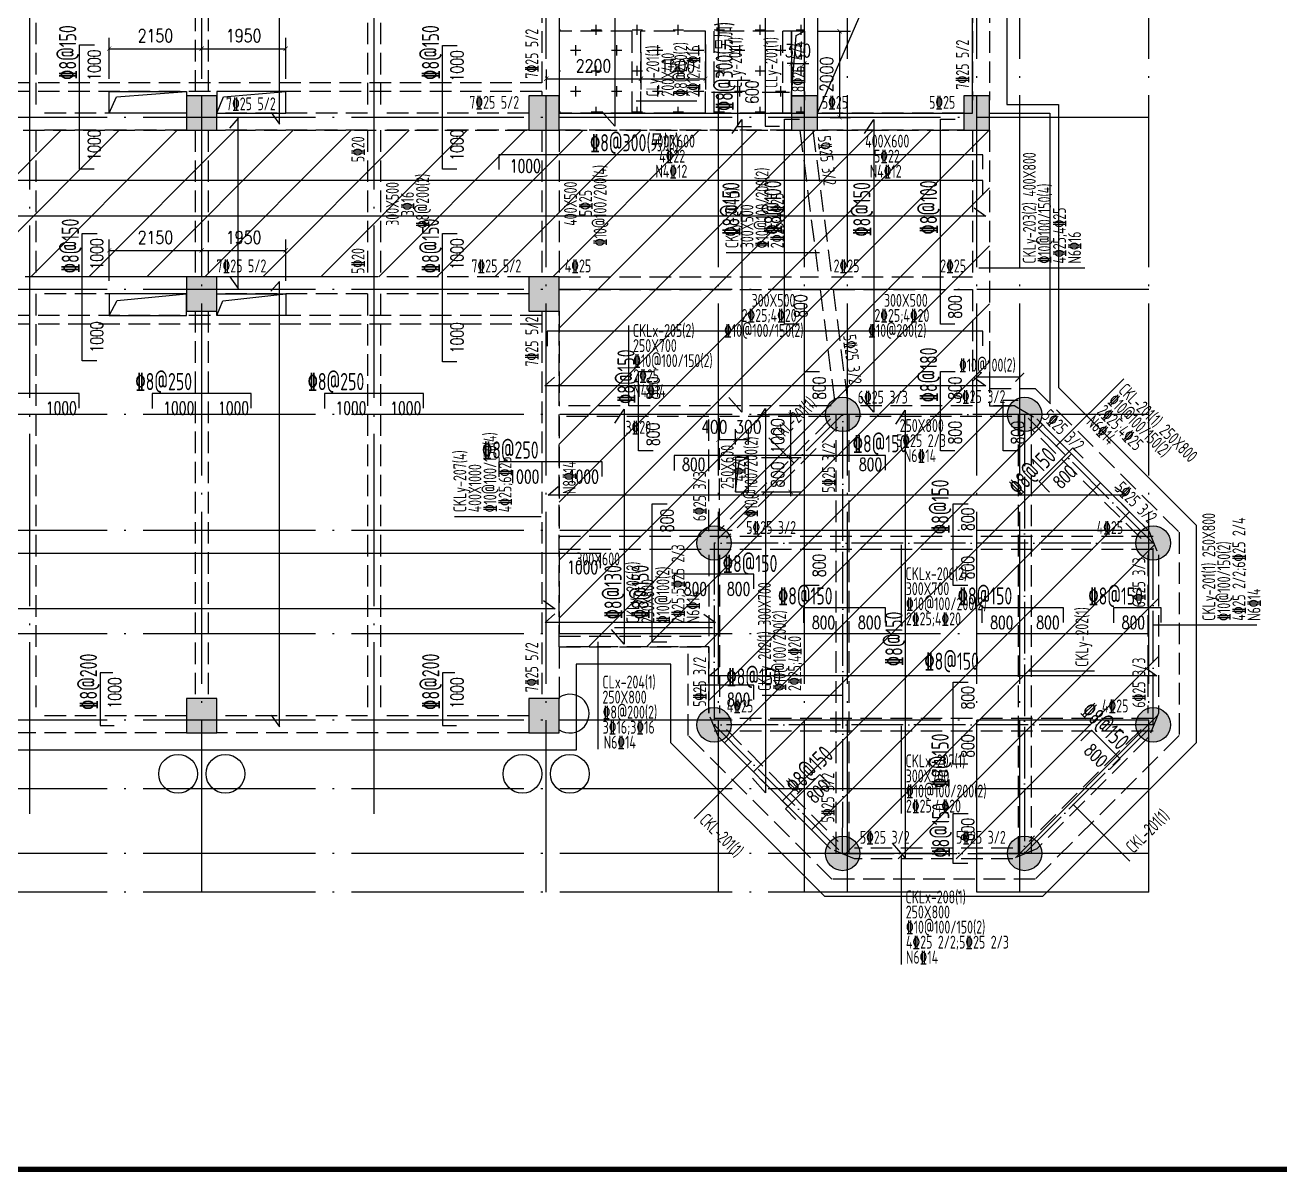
# Model space of a CAD drawing. Header units: millimetres. Extents: x 2998490 to 15040601, y 444546 to 7822218.
# Drawn here: x 14669164 to 14698310, y 7654904 to 7681547 of the extents above; entities that cross this region are included whole.
import ezdxf

# ---------------------------------------------------------------- set-up
doc = ezdxf.new("R2010")
doc.units = ezdxf.units.MM
doc.header["$LTSCALE"] = 2000
doc.linetypes.add('DASH', pattern=[0.35, 0.25, -0.1])
doc.linetypes.add('DOTE', pattern=[2.42, 2, -0.2, 0.02, -0.2])
for name, color, linetype in [('3-AXIS', 3, 'Continuous'), ('3-ban', 84, 'Continuous'), ('3-ban-hatch', 9, 'Continuous'), ('3-ban-rein', 1, 'Continuous'), ('3-ban-TEXT', 7, 'Continuous'), ('3-column-DOWN', 232, 'Continuous'), ('3-COLUMN-UP', 2, 'Continuous'), ('3-dcl', 3, 'Continuous'), ('3-dote', 43, 'DOTE'), ('3-HATCH', 8, 'Continuous'), ('3-liang-rein-X', 54, 'Continuous'), ('3-liang-rein-Y', 130, 'Continuous'), ('3-liang-R截面-X', 50, 'Continuous'), ('3-liang-R截面-Y', 70, 'Continuous'), ('3-liang-s-1', 44, 'Continuous'), ('3-liang-xu', 120, 'DASH'), ('3-装饰线脚', 7, 'Continuous'), ('DOTE', 9, 'DOTE'), ('图框', 7, 'Continuous')]:
    doc.layers.add(name, color=color, linetype=linetype)
doc.styles.add('DIM_FONT', font='SIMPLEX', dxfattribs={"width": 0.8, "bigfont": 'HZTXT'})
doc.styles.add('TJ1', font='tj-romans1.shx', dxfattribs={"width": 0.8, "bigfont": 'tj-hztxt1.shx'})
doc.styles.add('TSSD_Rein', font='Tssdeng.shx', dxfattribs={"width": 0.7, "bigfont": 'hztxt.shx'})
doc.dimstyles.new('DIMN100', dxfattribs={"dimtxt": 300, "dimasz": 100, "dimexe": 250, "dimexo": 300, "dimgap": 150, "dimtad": 1, "dimdec": 0, "dimzin": 0, "dimdsep": 46, "dimtxsty": 'DIM_FONT', "dimblk": 'ARCHTICK', "dimcen": 0.09, "dimclrt": 7, "dimazin": 2, "dimtfac": 1, "dimtdec": 0, "dimtix": 1, "dimtmove": 2, "dimatfit": 3, "dimldrblk": 'ARCHTICK', "dimfxl": 0, "dimtolj": 1, "dimtzin": 0, "dimarcsym": 0})

# ---------------------------------------------------------------- blocks, each defined once
blk = doc.blocks.new('TJAD_TK_A0')
at = {"layer": '图框', "const_width": 1.2}
blk.add_lwpolyline([(2152, -431.7), (2152, 389.3), (998, 389.3), (998, -431.7)], close=True, dxfattribs=at)
blk = doc.blocks.new('_ArchTick')
at = {"color": 0, "linetype": 'ByBlock', "const_width": 0.15}
blk.add_lwpolyline([(-0.5, -0.5), (0.5, 0.5)], dxfattribs=at)
blk = doc.blocks.new('*D1021')
at = {"layer": '3-ban', "color": 0, "lineweight": -2}
for p, q in [((14685667, 7671802), (14685667, 7672163)), ((14685967, 7671802), (14685967, 7672163)), ((14685967, 7671913), (14685667, 7671913))]:
    blk.add_line(p, q, dxfattribs=at)
at = {"layer": 'Defpoints', "color": 0}
for p in [(14685667, 7671913), (14685667, 7671502), (14685967, 7671502)]:
    blk.add_point(p, dxfattribs=at)
at = {"layer": '3-ban', "color": 0, "lineweight": -2, "xscale": 100, "yscale": 100, "zscale": 100, "rotation": 180}
blk.add_blockref('_ArchTick', (14685667, 7671913), dxfattribs=at)
at = {"layer": '3-ban', "color": 0, "lineweight": -2, "xscale": 100, "yscale": 100, "zscale": 100}
blk.add_blockref('_ArchTick', (14685967, 7671913), dxfattribs=at)
at = {"layer": '3-ban', "color": 7, "insert": (14685965, 7672213), "char_height": 300, "attachment_point": 5, "style": 'DIM_FONT'}
blk.add_mtext('\\A1;300', dxfattribs=at)
blk = doc.blocks.new('*D1022')
at = {"layer": '3-ban', "color": 0, "lineweight": -2}
for p, q in [((14685267, 7671687), (14685267, 7672163)), ((14685667, 7671802), (14685667, 7672163)), ((14685667, 7671913), (14685267, 7671913))]:
    blk.add_line(p, q, dxfattribs=at)
at = {"layer": 'Defpoints', "color": 0}
for p in [(14685267, 7671913), (14685667, 7671502), (14685267, 7671387)]:
    blk.add_point(p, dxfattribs=at)
at = {"layer": '3-ban', "color": 0, "lineweight": -2, "xscale": 100, "yscale": 100, "zscale": 100, "rotation": 180}
blk.add_blockref('_ArchTick', (14685267, 7671913), dxfattribs=at)
at = {"layer": '3-ban', "color": 0, "lineweight": -2, "xscale": 100, "yscale": 100, "zscale": 100}
blk.add_blockref('_ArchTick', (14685667, 7671913), dxfattribs=at)
at = {"layer": '3-ban', "color": 7, "insert": (14685173, 7672213), "char_height": 300, "attachment_point": 5, "style": 'DIM_FONT'}
blk.add_mtext('\\A1;400', dxfattribs=at)
blk = doc.blocks.new('*D1023')
at = {"layer": '3-ban', "color": 0, "lineweight": -2}
for p, q in [((14686173, 7672502), (14687194, 7672502)), ((14686944, 7672502), (14686944, 7672602)), ((14686944, 7672502), (14686944, 7671502)), ((14686267, 7671502), (14687194, 7671502)), ((14686944, 7671502), (14686944, 7671402))]:
    blk.add_line(p, q, dxfattribs=at)
at = {"layer": 'Defpoints', "color": 0}
for p in [(14685873, 7672502), (14685967, 7671502), (14686944, 7671502)]:
    blk.add_point(p, dxfattribs=at)
at = {"layer": '3-ban', "color": 0, "lineweight": -2, "xscale": 100, "yscale": 100, "zscale": 100}
for p, rotation in [((14686944, 7672502), 270), ((14686944, 7671502), 90)]:
    blk.add_blockref('_ArchTick', p, dxfattribs=dict(at, rotation=rotation))
at = {"layer": '3-ban', "color": 7, "insert": (14686644, 7672002), "char_height": 300, "attachment_point": 5, "rotation": 90, "style": 'DIM_FONT'}
blk.add_mtext('\\A1;1000', dxfattribs=at)
blk = doc.blocks.new('*D1024')
at = {"layer": '3-ban', "color": 0, "lineweight": -2}
for p, q in [((14686267, 7671502), (14687194, 7671502)), ((14686944, 7671502), (14686944, 7671602)), ((14686944, 7671502), (14686944, 7670702)), ((14686267, 7670702), (14687194, 7670702)), ((14686944, 7670702), (14686944, 7670602))]:
    blk.add_line(p, q, dxfattribs=at)
at = {"layer": 'Defpoints', "color": 0}
for p in [(14685967, 7671502), (14685967, 7670702), (14686944, 7670702)]:
    blk.add_point(p, dxfattribs=at)
at = {"layer": '3-ban', "color": 0, "lineweight": -2, "xscale": 100, "yscale": 100, "zscale": 100}
for p, rotation in [((14686944, 7671502), 270), ((14686944, 7670702), 90)]:
    blk.add_blockref('_ArchTick', p, dxfattribs=dict(at, rotation=rotation))
at = {"layer": '3-ban', "color": 7, "insert": (14686644, 7671102), "char_height": 300, "attachment_point": 5, "rotation": 90, "style": 'DIM_FONT'}
blk.add_mtext('\\A1;800', dxfattribs=at)
blk = doc.blocks.new('*D1082')
at = {"layer": '3-liang-rein-X', "color": 0, "lineweight": -2}
for p, q in [((14691267, 7673341), (14691267, 7673864)), ((14692267, 7673341), (14692267, 7673864)), ((14692267, 7673364), (14691267, 7673364))]:
    blk.add_line(p, q, dxfattribs=at)
at = {"layer": 'Defpoints', "color": 0}
for p in [(14691267, 7673364), (14691267, 7672741), (14692267, 7672741)]:
    blk.add_point(p, dxfattribs=at)
at = {"layer": '3-liang-rein-X', "color": 0, "lineweight": -2, "xscale": 200, "yscale": 200, "zscale": 200, "rotation": 180}
blk.add_blockref('_ArchTick', (14691267, 7673364), dxfattribs=at)
at = {"layer": '3-liang-rein-X', "color": 0, "lineweight": -2, "xscale": 200, "yscale": 200, "zscale": 200}
blk.add_blockref('_ArchTick', (14692267, 7673364), dxfattribs=at)
blk = doc.blocks.new('*D1770')
at = {"layer": '3-ban', "color": 0, "lineweight": -2}
for p, q in [((14683467, 7680916), (14683467, 7680050)), ((14681267, 7680516), (14681267, 7680050)), ((14681267, 7680300), (14683467, 7680300))]:
    blk.add_line(p, q, dxfattribs=at)
at = {"layer": 'Defpoints', "color": 0}
for p in [(14683467, 7681216), (14681267, 7680816), (14683467, 7680300)]:
    blk.add_point(p, dxfattribs=at)
at = {"layer": '3-ban', "color": 0, "lineweight": -2, "xscale": 100, "yscale": 100, "zscale": 100, "rotation": 180}
blk.add_blockref('_ArchTick', (14681267, 7680300), dxfattribs=at)
at = {"layer": '3-ban', "color": 0, "lineweight": -2, "xscale": 100, "yscale": 100, "zscale": 100}
blk.add_blockref('_ArchTick', (14683467, 7680300), dxfattribs=at)
at = {"layer": '3-ban', "color": 7, "insert": (14682367, 7680600), "char_height": 300, "attachment_point": 5, "style": 'DIM_FONT'}
blk.add_mtext('\\A1;2200', dxfattribs=at)
blk = doc.blocks.new('*D1771')
at = {"layer": '3-ban', "color": 0, "lineweight": -2}
for p, q in [((14684967, 7681098), (14684967, 7680050)), ((14683467, 7680916), (14683467, 7680050)), ((14683467, 7680300), (14684967, 7680300))]:
    blk.add_line(p, q, dxfattribs=at)
at = {"layer": 'Defpoints', "color": 0}
for p in [(14684967, 7681398), (14683467, 7681216), (14684967, 7680300)]:
    blk.add_point(p, dxfattribs=at)
at = {"layer": '3-ban', "color": 0, "lineweight": -2, "xscale": 100, "yscale": 100, "zscale": 100, "rotation": 180}
blk.add_blockref('_ArchTick', (14683467, 7680300), dxfattribs=at)
at = {"layer": '3-ban', "color": 0, "lineweight": -2, "xscale": 100, "yscale": 100, "zscale": 100}
blk.add_blockref('_ArchTick', (14684967, 7680300), dxfattribs=at)
at = {"layer": '3-ban', "color": 7, "insert": (14684320, 7680600), "char_height": 300, "attachment_point": 5, "style": 'DIM_FONT'}
blk.add_mtext('\\A1;1500', dxfattribs=at)
blk = doc.blocks.new('*D1772')
at = {"layer": '3-ban', "color": 0, "lineweight": -2}
for p, q in [((14686967, 7680652), (14686867, 7680652)), ((14686967, 7680652), (14687267, 7680652)), ((14686967, 7680516), (14686967, 7680402)), ((14687267, 7680652), (14687367, 7680652)), ((14687267, 7680516), (14687267, 7680402))]:
    blk.add_line(p, q, dxfattribs=at)
at = {"layer": 'Defpoints', "color": 0}
for p in [(14686967, 7680816), (14687267, 7680816), (14687267, 7680652)]:
    blk.add_point(p, dxfattribs=at)
at = {"layer": '3-ban', "color": 0, "lineweight": -2, "xscale": 100, "yscale": 100, "zscale": 100}
blk.add_blockref('_ArchTick', (14686967, 7680652), dxfattribs=at)
at = {"layer": '3-ban', "color": 0, "lineweight": -2, "xscale": 100, "yscale": 100, "zscale": 100, "rotation": 180}
blk.add_blockref('_ArchTick', (14687267, 7680652), dxfattribs=at)
at = {"layer": '3-ban', "color": 7, "insert": (14687117, 7680952), "char_height": 300, "attachment_point": 5, "style": 'DIM_FONT'}
blk.add_mtext('\\A1;300', dxfattribs=at)
blk = doc.blocks.new('*D1773')
at = {"layer": '3-ban', "color": 0, "lineweight": -2}
for p, q in [((14687567, 7681402), (14688333, 7681402)), ((14688083, 7681402), (14688083, 7679402)), ((14687867, 7679402), (14688333, 7679402))]:
    blk.add_line(p, q, dxfattribs=at)
at = {"layer": 'Defpoints', "color": 0}
for p in [(14687267, 7681402), (14687567, 7679402), (14688083, 7679402)]:
    blk.add_point(p, dxfattribs=at)
at = {"layer": '3-ban', "color": 0, "lineweight": -2, "xscale": 100, "yscale": 100, "zscale": 100}
for p, rotation in [((14688083, 7681402), 90), ((14688083, 7679402), 270)]:
    blk.add_blockref('_ArchTick', p, dxfattribs=dict(at, rotation=rotation))
at = {"layer": '3-ban', "color": 7, "insert": (14687783, 7680402), "char_height": 300, "attachment_point": 5, "rotation": 90, "style": 'DIM_FONT'}
blk.add_mtext('\\A1;2000', dxfattribs=at)
blk = doc.blocks.new('*D1848')
at = {"layer": '3-ban', "color": 0, "lineweight": -2}
for p, q in [((14671117, 7680302), (14671117, 7681249)), ((14673267, 7680302), (14673267, 7681249)), ((14671117, 7680999), (14673267, 7680999))]:
    blk.add_line(p, q, dxfattribs=at)
at = {"layer": 'Defpoints', "color": 0}
for p in [(14673267, 7680999), (14671117, 7680002), (14673267, 7680002)]:
    blk.add_point(p, dxfattribs=at)
at = {"layer": '3-ban', "color": 0, "lineweight": -2, "xscale": 100, "yscale": 100, "zscale": 100, "rotation": 180}
blk.add_blockref('_ArchTick', (14671117, 7680999), dxfattribs=at)
at = {"layer": '3-ban', "color": 0, "lineweight": -2, "xscale": 100, "yscale": 100, "zscale": 100}
blk.add_blockref('_ArchTick', (14673267, 7680999), dxfattribs=at)
at = {"layer": '3-ban', "color": 7, "insert": (14672192, 7681299), "char_height": 300, "attachment_point": 5, "style": 'DIM_FONT'}
blk.add_mtext('\\A1;2150', dxfattribs=at)
blk = doc.blocks.new('*D1849')
at = {"layer": '3-ban', "color": 0, "lineweight": -2}
for p, q in [((14673267, 7680302), (14673267, 7681249)), ((14675217, 7680302), (14675217, 7681249)), ((14673267, 7680999), (14675217, 7680999))]:
    blk.add_line(p, q, dxfattribs=at)
at = {"layer": 'Defpoints', "color": 0}
for p in [(14675217, 7680999), (14673267, 7680002), (14675217, 7680002)]:
    blk.add_point(p, dxfattribs=at)
at = {"layer": '3-ban', "color": 0, "lineweight": -2, "xscale": 100, "yscale": 100, "zscale": 100, "rotation": 180}
blk.add_blockref('_ArchTick', (14673267, 7680999), dxfattribs=at)
at = {"layer": '3-ban', "color": 0, "lineweight": -2, "xscale": 100, "yscale": 100, "zscale": 100}
blk.add_blockref('_ArchTick', (14675217, 7680999), dxfattribs=at)
at = {"layer": '3-ban', "color": 7, "insert": (14674242, 7681299), "char_height": 300, "attachment_point": 5, "style": 'DIM_FONT'}
blk.add_mtext('\\A1;1950', dxfattribs=at)
blk = doc.blocks.new('*D1850')
at = {"layer": '3-ban', "color": 0, "lineweight": -2}
for p, q in [((14671117, 7675602), (14671117, 7676563)), ((14673267, 7675702), (14673267, 7676563)), ((14671117, 7676313), (14673267, 7676313))]:
    blk.add_line(p, q, dxfattribs=at)
at = {"layer": 'Defpoints', "color": 0}
for p in [(14673267, 7676313), (14671117, 7675302), (14673267, 7675402)]:
    blk.add_point(p, dxfattribs=at)
at = {"layer": '3-ban', "color": 0, "lineweight": -2, "xscale": 100, "yscale": 100, "zscale": 100, "rotation": 180}
blk.add_blockref('_ArchTick', (14671117, 7676313), dxfattribs=at)
at = {"layer": '3-ban', "color": 0, "lineweight": -2, "xscale": 100, "yscale": 100, "zscale": 100}
blk.add_blockref('_ArchTick', (14673267, 7676313), dxfattribs=at)
at = {"layer": '3-ban', "color": 7, "insert": (14672192, 7676613), "char_height": 300, "attachment_point": 5, "style": 'DIM_FONT'}
blk.add_mtext('\\A1;2150', dxfattribs=at)
blk = doc.blocks.new('*D1851')
at = {"layer": '3-ban', "color": 0, "lineweight": -2}
for p, q in [((14673267, 7675702), (14673267, 7676563)), ((14675217, 7675602), (14675217, 7676563)), ((14673267, 7676313), (14675217, 7676313))]:
    blk.add_line(p, q, dxfattribs=at)
at = {"layer": 'Defpoints', "color": 0}
for p in [(14675217, 7676313), (14673267, 7675402), (14675217, 7675302)]:
    blk.add_point(p, dxfattribs=at)
at = {"layer": '3-ban', "color": 0, "lineweight": -2, "xscale": 100, "yscale": 100, "zscale": 100, "rotation": 180}
blk.add_blockref('_ArchTick', (14673267, 7676313), dxfattribs=at)
at = {"layer": '3-ban', "color": 0, "lineweight": -2, "xscale": 100, "yscale": 100, "zscale": 100}
blk.add_blockref('_ArchTick', (14675217, 7676313), dxfattribs=at)
at = {"layer": '3-ban', "color": 7, "insert": (14674242, 7676613), "char_height": 300, "attachment_point": 5, "style": 'DIM_FONT'}
blk.add_mtext('\\A1;1950', dxfattribs=at)

msp = doc.modelspace()

# ---------------------------------------------------------------- hatches: boundary and pattern name
at = {"layer": '3-ban-hatch'}
h = msp.add_hatch(dxfattribs=at)
h.set_pattern_fill('CROSS', color=8, scale=75, style=0)
h.paths.add_polyline_path([(14681566.8, 7679502), (14687266.8, 7679502), (14687266.8, 7687102), (14681566.8, 7687102)])
h = msp.add_hatch(dxfattribs=at)
h.set_pattern_fill('ANSI31', color=8, scale=300, style=0)
h.set_pattern_definition([(225, (29074325.8, 15350928), (673.51921, -673.51921), [])])
h.paths.add_polyline_path([(14691566.9, 7679102), (14691566.9, 7672702), (14692155.7, 7672702), (14692660.5, 7672397.4), (14695264, 7669794.7), (14695493.1, 7669240.6), (14695493.1, 7665561.7), (14695262.8, 7665008.1), (14692660.8, 7662406), (14692106.7, 7662177), (14688427.3, 7662177), (14687873.3, 7662406.2), (14685271.6, 7665007.9), (14685041.9, 7665561.7), (14685041.9, 7667102), (14681566.9, 7667102), (14681566.9, 7672702), (14681566.9, 7675402), (14681566.9, 7675702), (14618716.9, 7675702), (14618716.9, 7679102)])
at = {"layer": '3-HATCH'}
for points in [[(14673616.9, 7679902), (14672916.9, 7679902), (14672916.9, 7679102), (14673616.9, 7679102)], [(14681566.9, 7679902), (14680866.9, 7679902), (14680866.9, 7679102), (14681566.9, 7679102)], [(14687566.8, 7679902), (14686966.8, 7679902), (14686966.8, 7679102), (14687566.8, 7679102)], [(14691566.8, 7679902), (14690966.8, 7679902), (14690966.8, 7679102), (14691566.8, 7679102)], [(14673616.9, 7675702), (14672916.9, 7675702), (14672916.9, 7674902), (14673616.9, 7674902)], [(14681566.9, 7675702), (14680866.9, 7675702), (14680866.9, 7674902), (14681566.9, 7674902)], [(14673616.9, 7665902), (14672916.9, 7665902), (14672916.9, 7665102), (14673616.9, 7665102)], [(14681566.9, 7665902), (14680866.9, 7665902), (14680866.9, 7665102), (14681566.9, 7665102)]]:
    msp.add_hatch(color=256, dxfattribs=at).paths.add_polyline_path(points)
h = msp.add_hatch(color=256, dxfattribs=at)
edge = h.paths.add_edge_path()
edge.add_arc((14688154.1, 7672502), 400, 0, 360)
h = msp.add_hatch(color=256, dxfattribs=at)
edge = h.paths.add_edge_path()
edge.add_arc((14692379.1, 7672502), 400, 0, 360)
h = msp.add_hatch(color=256, dxfattribs=at)
edge = h.paths.add_edge_path()
edge.add_arc((14685166.6, 7669514.5), 400, 0, 360)
h = msp.add_hatch(color=256, dxfattribs=at)
edge = h.paths.add_edge_path()
edge.add_arc((14695366.6, 7669514.5), 400, 0, 360)
h = msp.add_hatch(color=256, dxfattribs=at)
edge = h.paths.add_edge_path()
edge.add_arc((14685166.6, 7665289.5), 400, 0, 360)
h = msp.add_hatch(color=256, dxfattribs=at)
edge = h.paths.add_edge_path()
edge.add_arc((14695366.6, 7665289.5), 400, 0, 360)
h = msp.add_hatch(color=256, dxfattribs=at)
edge = h.paths.add_edge_path()
edge.add_arc((14688154.1, 7662302), 400, 0, 360)
h = msp.add_hatch(color=256, dxfattribs=at)
edge = h.paths.add_edge_path()
edge.add_arc((14692379.1, 7662302), 400, 0, 360)

# ---------------------------------------------------------------- linework, layer by layer
at = {"layer": '3-AXIS', "color": 15, "linetype": 'DOTE'}
for p, q in [((14673266.8, 7661402), (14673266.8, 7691916.5)), ((14681266.8, 7661402), (14681266.8, 7691916.5)), ((14685266.8, 7661402), (14685266.8, 7691916.5)), ((14687266.8, 7661402), (14687266.8, 7691916.5)), ((14688266.4, 7661402), (14688266.4, 7691916.5)), ((14691266.8, 7661402), (14691266.8, 7691916.5)), ((14692267.3, 7661402), (14692267.3, 7691916.5)), ((14695266.8, 7661402), (14695266.8, 7691916.5)), ((14695266.8, 7679402), (14614408.5, 7679402)), ((14695266.8, 7675402), (14614408.5, 7675402)), ((14695266.8, 7672502), (14614408.5, 7672502)), ((14695266.8, 7669802), (14614408.5, 7669802)), ((14695266.8, 7667402), (14614408.5, 7667402)), ((14695266.8, 7665402), (14614408.5, 7665402)), ((14695266.8, 7663802), (14614408.5, 7663802)), ((14695266.8, 7662302), (14614408.5, 7662302)), ((14695266.8, 7661402), (14614408.5, 7661402))]:
    msp.add_line(p, q, dxfattribs=at)
at = {"layer": '3-ban-rein'}
for points in [[(14674879.1, 7679518.1), (14675072.5, 7679244.4), (14675072.5, 7689592.3), (14674869.4, 7689362.9)], [(14682641.8, 7687022.9), (14682859.8, 7687348.5), (14682859.8, 7679198.4), (14682562.3, 7679540.6)], [(14686649.3, 7687356.8), (14686357.2, 7687356.8), (14686357.2, 7679198.4), (14686686.5, 7679198.4)], [(14670767.6, 7678202), (14670429.7, 7678202), (14670429.7, 7681087.5), (14670775.7, 7681087.5)], [(14679195.3, 7678202), (14678857.3, 7678202), (14678857.3, 7681071.1), (14679203.3, 7681071.1)], [(14686002.4, 7680256.9), (14685710.4, 7680256.9), (14685710.4, 7679187.1), (14686039.7, 7679187.1)], [(14673918.5, 7675697.8), (14674112, 7675424.1), (14674112, 7679381.4), (14673908.9, 7679152)], [(14685590.6, 7679030.4), (14685808.6, 7679356), (14685808.6, 7672552), (14685511.1, 7672894.1)], [(14687144.5, 7674602), (14686806.5, 7674602), (14686806.5, 7679362.4), (14687152.6, 7679362.4)], [(14688661.2, 7679030.4), (14688879.2, 7679356), (14688879.2, 7672552), (14688581.7, 7672894.1)], [(14690762.2, 7674602), (14690424.2, 7674602), (14690424.2, 7679362.4), (14690770.3, 7679362.4)], [(14691410.6, 7678198.2), (14691410.6, 7678536.1), (14680166.8, 7678536.1), (14680166.8, 7678190.1)], [(14691410.6, 7677595.5), (14691410.6, 7677933.4), (14618833.6, 7677933.4), (14618833.6, 7677587.4)], [(14691204.9, 7677299.5), (14691478.5, 7677106.1), (14618817.4, 7677106.1), (14619046.8, 7677309.2)], [(14670828.3, 7673743.7), (14670490.4, 7673743.7), (14670490.4, 7676702), (14670836.4, 7676702)], [(14679195.3, 7673726.3), (14678857.3, 7673726.3), (14678857.3, 7676702), (14679203.3, 7676702)], [(14674879.1, 7665518.1), (14675072.5, 7665244.4), (14675072.5, 7675592.3), (14674869.4, 7675362.9)], [(14691410.6, 7674097.2), (14691410.6, 7674435.2), (14681288.2, 7674435.2), (14681288.2, 7674089.1)], [(14691204.9, 7673357.8), (14691478.5, 7673164.4), (14681233.3, 7673164.4), (14681462.6, 7673367.5)], [(14683749.8, 7671652), (14683411.9, 7671652), (14683411.9, 7673502), (14683757.9, 7673502)], [(14687607.3, 7668525), (14687269.3, 7668525), (14687269.3, 7673502), (14687615.3, 7673502)], [(14690762.2, 7671652), (14690424.2, 7671652), (14690424.2, 7673502), (14690770.3, 7673502)], [(14670416.8, 7672649.4), (14670416.8, 7672987.3), (14668116.8, 7672987.3), (14668116.8, 7672641.3)], [(14674416.8, 7672649.4), (14674416.8, 7672987.3), (14672116.8, 7672987.3), (14672116.8, 7672641.3)], [(14678416.8, 7672649.4), (14678416.8, 7672987.3), (14676116.8, 7672987.3), (14676116.8, 7672641.3)], [(14686141.7, 7672316.7), (14686359.7, 7672642.3), (14686359.7, 7663710.5), (14686062.2, 7664052.6)], [(14692219.9, 7671652), (14691881.9, 7671652), (14691881.9, 7672833.8), (14692227.9, 7672833.8)], [(14682863.9, 7672296.5), (14683081.9, 7672622.1), (14683081.9, 7667164.3), (14682784.4, 7667506.5)], [(14689387.8, 7672276.4), (14689605.8, 7672601.9), (14689605.8, 7662202), (14689308.2, 7662544.1)], [(14689146.5, 7671207.1), (14689146.5, 7671545.1), (14684241.8, 7671545.1), (14684241.8, 7671199.1)], [(14693738.4, 7671486.4), (14693499.5, 7671725.3), (14692715.7, 7670941.5), (14692960.4, 7670696.9)], [(14682566.8, 7671059.3), (14682566.8, 7671397.3), (14680166.8, 7671397.3), (14680166.8, 7671051.3)], [(14694476.3, 7670819.1), (14694749.9, 7670625.7), (14681317.6, 7670625.7), (14681546.9, 7670828.8)], [(14684070.3, 7667214.3), (14683732.4, 7667214.3), (14683732.4, 7670425), (14684078.4, 7670425)], [(14691059.2, 7668525), (14690721.2, 7668525), (14690721.2, 7670425), (14691067.2, 7670425)], [(14682530.9, 7668933.4), (14682530.9, 7669271.4), (14618819.5, 7669271.4), (14618819.5, 7668925.4)], [(14686091.8, 7668449.3), (14686091.8, 7668787.3), (14684241.8, 7668787.3), (14684241.8, 7668441.3)], [(14681204.9, 7668176.7), (14681478.5, 7667983.3), (14618817.4, 7667983.3), (14619046.8, 7668186.4)], [(14689146.5, 7667669.2), (14689146.5, 7668007.2), (14687246.5, 7668007.2), (14687246.5, 7667661.2)], [(14693287.2, 7667669.2), (14693287.2, 7668007.2), (14691387.2, 7668007.2), (14691387.2, 7667661.2)], [(14695554.8, 7667669.2), (14695554.8, 7668007.2), (14694443, 7668007.2), (14694443, 7667661.2)], [(14684927.2, 7667862.2), (14685200.9, 7667668.7), (14681240.2, 7667668.7), (14681469.6, 7667871.8)], [(14695177.4, 7666621), (14695451, 7666427.6), (14685052.7, 7666427.6), (14685282.1, 7666630.7)], [(14671199.4, 7666502), (14670907.3, 7666502), (14670907.3, 7665276), (14671236.6, 7665276)], [(14679149.4, 7666502), (14678857.3, 7666502), (14678857.3, 7665276), (14679186.6, 7665276)], [(14691059.2, 7664378.9), (14690721.2, 7664378.9), (14690721.2, 7666278.9), (14691067.2, 7666278.9)], [(14686091.8, 7665875.3), (14686091.8, 7666213.3), (14684854.4, 7666213.3), (14684854.4, 7665867.2)], [(14694362.6, 7664258.2), (14694601.6, 7664497.1), (14693934.2, 7665164.5), (14693689.6, 7664919.8)], [(14687864.6, 7663901), (14687625.6, 7664140), (14686822.5, 7663336.9), (14687067.2, 7663092.3)], [(14691059.2, 7662069.3), (14690721.2, 7662069.3), (14690721.2, 7663227.1), (14691067.2, 7663227.1)]]:
    msp.add_lwpolyline(points, dxfattribs=at)
at = {"layer": '3-column-DOWN'}
for points in [[(14673616.9, 7679902), (14672916.9, 7679902), (14672916.9, 7679102), (14673616.9, 7679102)], [(14681566.9, 7679902), (14680866.9, 7679902), (14680866.9, 7679102), (14681566.9, 7679102)], [(14673616.9, 7675702), (14672916.9, 7675702), (14672916.9, 7674902), (14673616.9, 7674902)], [(14681566.9, 7675702), (14680866.9, 7675702), (14680866.9, 7674902), (14681566.9, 7674902)], [(14673616.9, 7665902), (14672916.9, 7665902), (14672916.9, 7665102), (14673616.9, 7665102)], [(14681566.9, 7665902), (14680866.9, 7665902), (14680866.9, 7665102), (14681566.9, 7665102)]]:
    msp.add_lwpolyline(points, close=True, dxfattribs=at)
at = {"layer": '3-COLUMN-UP'}
for points in [[(14673616.9, 7679902), (14672916.9, 7679902), (14672916.9, 7679102), (14673616.9, 7679102)], [(14681566.9, 7679902), (14680866.9, 7679902), (14680866.9, 7679102), (14681566.9, 7679102)], [(14687566.8, 7679902), (14686966.8, 7679902), (14686966.8, 7679102), (14687566.8, 7679102)], [(14691566.8, 7679902), (14690966.8, 7679902), (14690966.8, 7679102), (14691566.8, 7679102)], [(14673616.9, 7675702), (14672916.9, 7675702), (14672916.9, 7674902), (14673616.9, 7674902)], [(14681566.9, 7675702), (14680866.9, 7675702), (14680866.9, 7674902), (14681566.9, 7674902)], [(14673616.9, 7665902), (14672916.9, 7665902), (14672916.9, 7665102), (14673616.9, 7665102)], [(14681566.9, 7665902), (14680866.9, 7665902), (14680866.9, 7665102), (14681566.9, 7665102)]]:
    msp.add_lwpolyline(points, close=True, dxfattribs=at)
for centre in [(14688154.1, 7672502), (14692379.1, 7672502), (14685166.6, 7669514.5), (14695366.6, 7669514.5), (14685166.6, 7665289.5), (14695366.6, 7665289.5), (14688154.1, 7662302), (14692379.1, 7662302)]:
    msp.add_circle(centre, 400, dxfattribs=at)
at = {"layer": '3-dcl', "linetype": 'DASH'}
msp.add_lwpolyline([(14691566.9, 7679102), (14691566.9, 7672702), (14692155.7, 7672702), (14692660.5, 7672397.4), (14695264, 7669794.7), (14695493.1, 7669240.6), (14695493.1, 7665561.7), (14695262.8, 7665008.1), (14692660.8, 7662406), (14692106.7, 7662177), (14688427.3, 7662177), (14687873.3, 7662406.2), (14685271.6, 7665007.9), (14685041.9, 7665561.7), (14685041.9, 7667102), (14681566.9, 7667102), (14681566.9, 7672702), (14681566.9, 7672702), (14681566.9, 7675402), (14681566.9, 7675402), (14681566.9, 7675702), (14618716.9, 7675702), (14618716.9, 7679102), (14691566.9, 7679102)], dxfattribs=at)
at = {"layer": '3-dote'}
for p, q in [((14669266.8, 7691407.2), (14669266.8, 7663225.6)), ((14677266.8, 7691407.2), (14677266.8, 7663225.6))]:
    msp.add_line(p, q, dxfattribs=at)
at = {"layer": '3-liang-R截面-X'}
for p, q in [((14683177.8, 7674568.8), (14683177.8, 7672702)), ((14689511.5, 7669469.8), (14689511.5, 7667581.3)), ((14682466.8, 7667216.5), (14682466.8, 7664728.3)), ((14689511.5, 7665270.2), (14689511.5, 7663231.8)), ((14689511.5, 7662259), (14689511.5, 7659720.5))]:
    msp.add_line(p, q, dxfattribs=at)
at = {"layer": '3-liang-R截面-Y'}
for p, q in [((14685818.5, 7679980.5), (14685108, 7679980.5)), ((14686919.7, 7679980.5), (14686283.3, 7679980.5)), ((14684770.5, 7679782.3), (14683356.8, 7679782.3)), ((14687617.5, 7676259.4), (14685448.8, 7676259.4)), ((14693781.1, 7675902), (14691320.7, 7675902)), ((14694683.9, 7673331.2), (14693107.1, 7671754.3)), ((14687024.3, 7671372.2), (14686439.4, 7671957.1)), ((14681152.3, 7670124), (14679136.2, 7670124)), ((14685130.6, 7667545.5), (14682851.4, 7667545.5)), ((14697772.8, 7667603.2), (14695353.3, 7667603.2)), ((14694002.6, 7666533.4), (14692472.6, 7666533.4)), ((14688163.9, 7665972.9), (14686283.9, 7665972.9)), ((14686035.4, 7664443), (14684706.1, 7663113.7)), ((14693498.7, 7663449.9), (14694828, 7662120.6))]:
    msp.add_line(p, q, dxfattribs=at)
at = {"layer": '3-liang-s-1'}
msp.add_line((14687566.9, 7679502), (14690966.9, 7687302), dxfattribs=at)
for points in [[(14691966.8, 7688102), (14691966.8, 7679702), (14693166.8, 7679702), (14693166.8, 7673128.5), (14696366.6, 7669928.7), (14696366.6, 7664875.3), (14692793.3, 7661302), (14687739.9, 7661302), (14684166.6, 7664875.3), (14684165.6, 7666702), (14681966.8, 7666702), (14681966.8, 7664702), (14618316.8, 7664702), (14618316.8, 7666552), (14618716.8, 7666552)], [(14686966.9, 7679902), (14687073.4, 7681306.7), (14687266.9, 7681402)], [(14671116.8, 7679502), (14671289.8, 7679878.3), (14672916.9, 7680002)], [(14673616.9, 7679502), (14673771.2, 7679877.4), (14675216.8, 7680002)], [(14691566.8, 7679502), (14692966.8, 7679502), (14692966.8, 7672765.4)], [(14671116.8, 7674802), (14671301.7, 7675148.4), (14672916.8, 7675302)], [(14673616.8, 7674802), (14673755.7, 7675143.1), (14675216.8, 7675302)], [(14685666.8, 7670702), (14685750.1, 7671404.3), (14685966.8, 7671502)]]:
    msp.add_lwpolyline(points, dxfattribs=at)
for points in [[(14687566.9, 7679502), (14691166.9, 7679502), (14691166.9, 7687302), (14687566.9, 7687302)], [(14681566.8, 7679502), (14687266.8, 7679502), (14687266.8, 7687102), (14681566.8, 7687102)], [(14686966.9, 7679902), (14687266.9, 7679902), (14687266.9, 7681402), (14686966.9, 7681402)], [(14671116.8, 7680002), (14672916.9, 7680002), (14672916.9, 7679502), (14671116.8, 7679502)], [(14673616.9, 7679502), (14675216.8, 7679502), (14675216.8, 7680002), (14673616.9, 7680002)], [(14671116.8, 7674802), (14672916.9, 7674802), (14672916.9, 7675302), (14671116.8, 7675302)], [(14673616.8, 7675302), (14675216.8, 7675302), (14675216.8, 7674802), (14673616.8, 7674802)], [(14685666.8, 7670702), (14685966.8, 7670702), (14685966.8, 7671502), (14685666.8, 7671502)]]:
    msp.add_lwpolyline(points, close=True, dxfattribs=at)
at = {"layer": '3-liang-s-1', "linetype": 'DASH'}
msp.add_lwpolyline([(14691566.8, 7673102), (14692627.6, 7673102), (14695966.6, 7669763), (14695966.6, 7665041), (14692627.6, 7661702), (14687905.6, 7661702), (14684566.6, 7665041), (14684566.6, 7667102)], dxfattribs=at)
at = {"layer": '3-liang-xu'}
for p, q in [((14669416.9, 7689302), (14669416.9, 7679502)), ((14677116.9, 7689302), (14677116.9, 7679502)), ((14677416.9, 7689302), (14677416.9, 7679502)), ((14673116.9, 7688902), (14673116.9, 7679902)), ((14673416.9, 7688902), (14673416.9, 7679902)), ((14681166.8, 7687002), (14681166.9, 7679902)), ((14687566.8, 7687002), (14687566.8, 7679802)), ((14691166.8, 7687002), (14691166.8, 7679802)), ((14691566.9, 7687002), (14691566.9, 7679802)), ((14683266.8, 7681402), (14681566.9, 7681402)), ((14681566.9, 7681402), (14681566.9, 7679902)), ((14683266.8, 7679502), (14683266.8, 7681402)), ((14684966.8, 7681402), (14683466.8, 7681402)), ((14683466.8, 7679502), (14683466.8, 7681402)), ((14684966.8, 7679502), (14684966.8, 7681402)), ((14687266.8, 7681402), (14685166.8, 7681402)), ((14685166.8, 7679502), (14685166.8, 7681402)), ((14686766.9, 7679502), (14686766.9, 7681402)), ((14686966.9, 7679502), (14686966.9, 7681402)), ((14687266.8, 7681402), (14687266.8, 7679802)), ((14681166.8, 7680202), (14619016.8, 7680202)), ((14681166.8, 7680002), (14619016.8, 7680002)), ((14672916.9, 7679502), (14669416.9, 7679502)), ((14677116.9, 7679502), (14673616.9, 7679502)), ((14680866.9, 7679502), (14677416.9, 7679502)), ((14683266.8, 7679502), (14681566.9, 7679502)), ((14684966.8, 7679502), (14683466.8, 7679502)), ((14686966.9, 7679502), (14685166.8, 7679502)), ((14690966.9, 7679502), (14687566.9, 7679502)), ((14672916.9, 7679102), (14669416.9, 7679102)), ((14669416.9, 7679102), (14669416.9, 7675702)), ((14673116.9, 7679102), (14673116.9, 7675702)), ((14673416.9, 7679102), (14673416.9, 7675702)), ((14677116.9, 7679102), (14673616.9, 7679102)), ((14677116.9, 7679102), (14677116.9, 7675702)), ((14680866.9, 7679102), (14677416.9, 7679102)), ((14677416.9, 7679102), (14677416.9, 7675702)), ((14681166.9, 7679102), (14681166.9, 7675702)), ((14686966.9, 7679102), (14681566.9, 7679102)), ((14681566.9, 7679102), (14681566.9, 7675702)), ((14687160.4, 7679102), (14687594.5, 7675702)), ((14687462.8, 7679102), (14687896.9, 7675702)), ((14690966.9, 7679102), (14687566.9, 7679102)), ((14691166.8, 7679102), (14691166.8, 7675702)), ((14691566.9, 7679102), (14691566.9, 7672702)), ((14672916.9, 7675702), (14669416.9, 7675702)), ((14677116.9, 7675702), (14673616.9, 7675702)), ((14680866.9, 7675702), (14677416.9, 7675702)), ((14681566.9, 7675702), (14687594.5, 7675702)), ((14687896.9, 7675702), (14691166.8, 7675702)), ((14672916.9, 7675302), (14669416.9, 7675302)), ((14669416.9, 7675302), (14669416.9, 7665502)), ((14677116.9, 7675302), (14673616.9, 7675302)), ((14677116.9, 7675302), (14677116.9, 7665502)), ((14680866.9, 7675302), (14677416.9, 7675302)), ((14677416.9, 7675302), (14677416.9, 7665502)), ((14681566.9, 7675402), (14687632.8, 7675402)), ((14687632.8, 7675402), (14687972.6, 7672740.7)), ((14687935.2, 7675402), (14691166.8, 7675402)), ((14687935.2, 7675402), (14688270.2, 7672778.7)), ((14691166.8, 7675402), (14691166.8, 7672702)), ((14681166.8, 7674802), (14619016.8, 7674802)), ((14673116.9, 7674902), (14673116.9, 7665902)), ((14673416.9, 7674902), (14673416.9, 7665902)), ((14681166.9, 7674902), (14681166.9, 7665902)), ((14681566.9, 7674902), (14681566.9, 7672702)), ((14681166.8, 7674602), (14619016.8, 7674602)), ((14687886.4, 7672702), (14681566.9, 7672702)), ((14691166.8, 7672702), (14688377.9, 7672702)), ((14692155.7, 7672702), (14691566.9, 7672702)), ((14681566.9, 7672452), (14681566.9, 7669625)), ((14685041.9, 7672452), (14681566.9, 7672452)), ((14685041.9, 7669786), (14685041.9, 7672452)), ((14687858.5, 7672452), (14685291.9, 7672452)), ((14685291.9, 7669815.9), (14685291.9, 7672452)), ((14687874.8, 7672398.7), (14685291.9, 7669815.9)), ((14688004.1, 7662302), (14688004.9, 7672501.4)), ((14688304.1, 7662302), (14688304.9, 7672501.3)), ((14692083.5, 7672452), (14688450.1, 7672452)), ((14692229.1, 7672502), (14692229.1, 7662302)), ((14692529.1, 7672502), (14692529.1, 7662302)), ((14695264, 7669794.7), (14692660.5, 7672397.4)), ((14688033.8, 7672204.2), (14685454.6, 7669625)), ((14695087, 7669618.1), (14692500.1, 7672204.3)), ((14695366.6, 7669664.5), (14681581.4, 7669664.5)), ((14681566.9, 7669325), (14681566.9, 7667352)), ((14695366.6, 7669364.5), (14681581.4, 7669364.5)), ((14685041.9, 7669240.6), (14685041.9, 7667352)), ((14685291.9, 7669240.6), (14685291.9, 7665561.7)), ((14695243.1, 7669240.6), (14695243.1, 7665561.7)), ((14695493.1, 7669240.6), (14695493.1, 7665561.7)), ((14681566.9, 7667352), (14685041.9, 7667352)), ((14681566.9, 7667102), (14681566.9, 7665902)), ((14681566.9, 7667102), (14685041.9, 7667102)), ((14685041.9, 7667102), (14685041.9, 7665561.7)), ((14672916.9, 7665502), (14669416.9, 7665502)), ((14677116.9, 7665502), (14673616.9, 7665502)), ((14680866.9, 7665502), (14677416.9, 7665502)), ((14695366.6, 7665439.5), (14685166.6, 7665439.5)), ((14672916.9, 7665102), (14665616.9, 7665102)), ((14680866.9, 7665102), (14673616.9, 7665102)), ((14695366.6, 7665139.5), (14685166.6, 7665139.5)), ((14685454.1, 7665178.9), (14688049.9, 7662583.1)), ((14695086.5, 7665185.4), (14692484.3, 7662583.1)), ((14685271.6, 7665007.9), (14687873.3, 7662406.2)), ((14695262.8, 7665008.1), (14692660.8, 7662406)), ((14692106.6, 7662427), (14688427.3, 7662427)), ((14692106.7, 7662177), (14688427.3, 7662177))]:
    msp.add_line(p, q, dxfattribs=at)
at = {"layer": '3-装饰线脚'}
for centre in [(14672716.8, 7664152), (14673816.8, 7664152), (14680716.8, 7664152), (14681816.8, 7664152)]:
    msp.add_circle(centre, 450, dxfattribs=at)
msp.add_arc((14681816.8, 7665552), 450, 236.25101, 123.74899, dxfattribs=at)
at = {"layer": 'DOTE', "ltscale": 0.3}
for p, q in [((14688154.1, 7662302), (14688154.9, 7672501.3)), ((14692379.1, 7672502), (14692379.1, 7662302)), ((14695366.6, 7669514.5), (14685166.6, 7669514.5)), ((14695366.6, 7665289.5), (14685166.6, 7665289.5))]:
    msp.add_line(p, q, dxfattribs=at)
msp.add_lwpolyline([(14685166.6, 7669514.5), (14685166.6, 7665289.5), (14688154.1, 7662302), (14692379.1, 7662302), (14695366.6, 7665289.5), (14695366.6, 7669514.5), (14692379.1, 7672502), (14688154.1, 7672502)], close=True, dxfattribs=at)

# ---------------------------------------------------------------- block references
at = {"layer": '图框', "xscale": 100, "yscale": 100, "zscale": 100}
msp.add_blockref('TJAD_TK_A0', (14504849.7, 7698133.9), dxfattribs=at)

# ---------------------------------------------------------------- texts
at = {"layer": '3-ban', "style": 'TSSD_Rein', "width": 0.7}
for s, rotation, p in [('%%1328@150', 89.99419, (14670352.6, 7680274.4, -5065)), ('%%1328@150', 89.99419, (14678780.3, 7680274.4, -5065)), ('%%1328@300(另加)', 90.00581, (14685605.6, 7679548.2, -5065)), ('%%1328@300(另加)', 0.00581, (14682283.1, 7678612.9, -5065)), ('%%1328@100', 89.99419, (14686729.5, 7676681.2, -5065)), ('%%1328@100', 89.99419, (14690347.2, 7676681.2, -5065)), ('%%1328@150', 89.99419, (14685759.9, 7676628.8, -5065)), ('%%1328@150', 89.99419, (14688798.5, 7676628.8, -5065)), ('%%1328@150', 89.99419, (14670413.3, 7675780.6, -5065)), ('%%1328@150', 89.99419, (14678780.3, 7675780.6, -5065)), ('%%1328@150', 89.99419, (14683321.9, 7672742.7, -5065)), ('%%1328@180', 89.99419, (14690347.2, 7672780.6, -5065)), ('%%1328@250', 0.00581, (14671724.3, 7673064.2, -5065)), ('%%1328@250', 0.00581, (14675724.3, 7673064.2, -5065)), ('%%1328@150', 0.00581, (14688387.6, 7671622, -5065)), ('%%1328@250', 0.00581, (14679774.3, 7671474.2, -5065)), ('%%1328@150', 45, (14692245.4, 7670592.1)), ('%%1328@150', 89.99419, (14690616.8, 7669719.5)), ('%%1328@150', 0.00581, (14685368.3, 7668837.9, -5065)), ('%%1328@130', 89.99419, (14683020.2, 7667738.7, -5065)), ('%%1328@150', 89.99419, (14683650.8, 7667738.7, -5065)), ('%%1328@150', 0.00581, (14686649.7, 7668084.1, -5065)), ('%%1328@150', 0.00581, (14690823.3, 7668084.1, -5065)), ('%%1328@150', 359.99419, (14693859.4, 7668082.7, -5065)), ('%%1328@150', 89.99419, (14689544.3, 7666651.6, -5065)), ('%%1328@200', 90.00581, (14670835.1, 7665638, -5065)), ('%%1328@200', 90.00581, (14678785.1, 7665638, -5065)), ('%%1328@150', 359.99419, (14690049.4, 7666568.7, -5065)), ('%%1328@150', 359.99419, (14685451.6, 7666204.2, -5065)), ('%%1328@150', 315, (14693663.8, 7665576.9)), ('%%1328@150', 89.99419, (14690616.8, 7663819.3)), ('%%1328@150', 45, (14687069.1, 7663654.3)), ('%%1328@150', 89.99419, (14690631.1, 7662202.5))]:
    msp.add_text(s, height=400, rotation=rotation, dxfattribs=at).set_placement(p)
at = {"layer": '3-ban-TEXT', "style": 'TJ1', "width": 0.7}
for s, rotation, p in [('1000', 90, (14670919.5, 7680257.4)), ('1000', 90, (14679347.2, 7680241)), ('600', 90, (14686200.3, 7679719.4)), ('1000', 90, (14670919.5, 7678398.9)), ('1000', 90, (14679347.2, 7678398.9)), ('1000', 90, (14670980.2, 7675871.9)), ('1000', 90, (14679347.2, 7675871.9)), ('800', 90, (14687327.1, 7674748.6)), ('800', 90, (14690914.1, 7674727.5)), ('1000', 90, (14670980.2, 7673940.6)), ('1000', 90, (14679347.2, 7673923.2)), ('800', 90, (14683901.8, 7672841.4)), ('800', 90, (14687759.2, 7672841.4)), ('800', 90, (14690914.1, 7672841.4)), ('800', 90, (14683901.8, 7671768)), ('800', 90, (14690914.1, 7671807.5)), ('800', 90, (14692371.8, 7671807.5)), ('800', 45, (14693225.2, 7670758.1)), ('800', 90, (14691211.1, 7669794.9)), ('800', 90, (14684222.3, 7669764.5)), ('800', 90, (14687759.2, 7668720.7)), ('800', 90, (14691211.1, 7668671.9)), ('1000', 90, (14671397.2, 7665671.9)), ('1000', 90, (14679347.2, 7665671.9)), ('800', 90, (14691211.1, 7665648.8)), ('800', 90, (14691211.1, 7664525.9)), ('800', 315, (14693741.5, 7664664.4)), ('800', 45, (14687503.5, 7663446.9)), ('800', 90, (14691211.1, 7662588))]:
    msp.add_text(s, height=300, rotation=rotation, dxfattribs=at).set_placement(p)
for s, p in [('1000', (14680423.5, 7678120.8)), ('1000', (14669646.5, 7672497.4)), ('1000', (14672373.5, 7672497.4)), ('1000', (14673646.5, 7672497.4)), ('1000', (14676373.5, 7672497.4)), ('1000', (14677646.5, 7672497.4)), ('800', (14684425.6, 7671189.3)), ('800', (14688532.8, 7671189.3)), ('1000', (14680389, 7670907.4)), ('1000', (14681772.3, 7670907.4)), ('1000', (14681755.6, 7668800.6)), ('800', (14684463.8, 7668297.4)), ('800', (14685468.2, 7668297.4)), ('800', (14687440.5, 7667517.3)), ('800', (14688512.1, 7667517.3)), ('800', (14691581.1, 7667517.3)), ('800', (14692652.7, 7667517.3)), ('800', (14694637, 7667517.3)), ('800', (14685468.2, 7665723.4))]:
    msp.add_text(s, height=300, dxfattribs=at).set_placement(p)
at = {"layer": '3-liang-rein-X', "style": 'TSSD_Rein', "width": 0.7}
for s, p in [('7%%13225 5/2', (14673829.9, 7679566.9)), ('7%%13225 5/2', (14679482.5, 7679602)), ('5%%13225', (14687670.2, 7679602)), ('5%%13225', (14690160.4, 7679602)), ('4%%13222', (14683892, 7678352)), ('5%%13222', (14688881.1, 7678352)), ('N4%%13212', (14683805.2, 7678002)), ('N4%%13212', (14688783.7, 7678002)), ('7%%13225 5/2', (14673610.2, 7675802)), ('7%%13225 5/2', (14679531.9, 7675802)), ('4%%13225', (14681699.4, 7675802)), ('2%%13225', (14687943.7, 7675802)), ('2%%13225', (14690419.9, 7675802)), ('2%%13225;4%%13220', (14685806.3, 7674652)), ('2%%13225;4%%13220', (14688890.5, 7674652)), ('%%13210@100/150(2)', (14685401.1, 7674302)), ('%%13210@200(2)', (14688745.9, 7674302)), ('%%13210@100/150(2)', (14683290.6, 7673601.1)), ('%%13210@100(2)', (14690857.1, 7673498.1)), ('2%%13225', (14683290.6, 7673251.1)), ('N4%%13214', (14683290.6, 7672901.1)), ('6%%13225 3/3', (14688504.8, 7672753.5)), ('5%%13225 3/2', (14690776.7, 7672766)), ('3%%13220', (14683109.6, 7672052)), ('5%%13225 2/3', (14689394.4, 7671742.9)), ('N6%%13214', (14689576.7, 7671392.9)), ('5%%13225 3/2', (14685913.9, 7669725)), ('4%%13225', (14694054.1, 7669725)), ('%%13210@100/200(2)', (14689624.3, 7667952.1)), ('2%%13225;4%%13220', (14689624.3, 7667602.1)), ('%%1328@200(2)', (14682579.7, 7665434.3)), ('4%%13225', (14685463.6, 7665578.9)), ('4%%13225', (14694177, 7665578.9)), ('3%%13216;3%%13216', (14682579.7, 7665084.3)), ('N6%%13214', (14682603.8, 7664736.9)), ('%%13210@100/200(2)', (14689624.3, 7663602.6)), ('2%%13225;4%%13220', (14689624.3, 7663252.6)), ('5%%13225 3/2', (14688553.4, 7662527)), ('5%%13225 3/2', (14690785.5, 7662527)), ('%%13210@100/150(2)', (14689624.3, 7660441.3)), ('4%%13225 2/2;5%%13225 2/3', (14689624.3, 7660091.3)), ('N6%%13214', (14689624.3, 7659741.3))]:
    msp.add_text(s, height=300, dxfattribs=at).set_placement(p)
at = {"layer": '3-liang-rein-Y', "style": 'TSSD_Rein', "width": 0.7}
for s, rotation, p in [('7%%13225 5/2', 90, (14681082.1, 7680303.5)), ('%%1328@200(2)', 90, (14684541.6, 7679886.5)), ('8%%13225 4/4', 90, (14687271.4, 7679988.2)), ('7%%13225 5/2', 90, (14691086.1, 7680050.7)), ('2%%13212;2%%13216', 90, (14684834.3, 7679886.5)), ('5%%13220', 90, (14677045.7, 7678360.8)), ('5%%13225 3/2', 277, (14687573.5, 7678957.1)), ('%%13210@100/200(4)', 90, (14682670.1, 7676413.1)), ('%%13210@100/200(2)', 90, (14686431.2, 7676363.6)), ('%%1328@200(2)', 90, (14678545.7, 7676826.9)), ('3%%13216', 90, (14678195.7, 7677107.5)), ('5%%13225', 90, (14682332.1, 7677107.5)), ('2%%13225;4%%13225', 90, (14686781.2, 7676363.6)), ('%%13210@100/150(4)', 90, (14692989.9, 7676006.2)), ('4%%13225;4%%13225', 90, (14693339.9, 7676006.2)), ('N6%%13216', 90, (14693689.9, 7676006.2)), ('5%%13220', 90, (14677045.7, 7675765.6)), ('7%%13225 5/2', 90, (14681082.1, 7673616.7)), ('5%%13225 3/2', 277, (14688163.3, 7674337.6)), ('%%13210@100/150(2)', 315, (14694291.1, 7672791.1)), ('2%%13225;4%%13225', 315, (14694043.6, 7672543.6)), ('5%%13225 3/2', 315, (14692766.1, 7672434.9)), ('N6%%13214', 315, (14693796.2, 7672296.1)), ('%%13210@100/150(4)', 90, (14680111.9, 7670228.2)), ('%%13210@100/200(2)', 90, (14686176.2, 7670113.8)), ('5%%13225 3/2', 90, (14687975.2, 7670684.5)), ('4%%13225;6%%13225', 90, (14680461.9, 7670228.2)), ('4%%13220', 90, (14685891.6, 7670943.8)), ('N8%%13214', 90, (14681954, 7670653.3)), ('6%%13225 3/3', 90, (14684980.9, 7670020.4)), ('5%%13225 3/2', 315, (14694453.4, 7670758.1)), ('4%%13225 2/2;6%%13225 2/4', 90, (14697507.1, 7667707.4)), ('2%%13225;5%%13225 2/3', 90, (14684478.5, 7667649.7)), ('%%13210@100/150(2)', 90, (14697157.1, 7667707.4)), ('6%%13225 3/3', 90, (14695183.2, 7668018.9)), ('%%13210@100(2)', 90, (14684128.5, 7667649.7)), ('N6%%13214', 90, (14684828.5, 7667649.7)), ('N6%%13214', 90, (14697857.1, 7667707.4)), ('%%13210@100/200(2)', 90, (14686837.7, 7666077.1)), ('7%%13225 5/2', 90, (14681082.1, 7666049.5)), ('2%%13225;4%%13220', 90, (14687187.7, 7666077.1)), ('5%%13225 3/2', 90, (14684980.9, 7665711.5)), ('6%%13225 3/3', 90, (14695183.2, 7665689.3)), ('5%%13225 3/2', 90, (14687958.7, 7663018.1))]:
    msp.add_text(s, height=300, rotation=rotation, dxfattribs=at).set_placement(p)
at = {"layer": '3-liang-R截面-X', "style": 'TSSD_Rein', "width": 0.7}
for s, p in [('400X600', (14683698.8, 7678702)), ('400X600', (14688677.2, 7678702)), ('300X500', (14686039.4, 7675002)), ('300X500', (14689113.8, 7675002)), ('CKLx-205(2)', (14683281, 7674301.1)), ('250X700', (14683285.8, 7673951.1)), ('250X800', (14689476.9, 7672092.9)), ('300X600', (14681967.6, 7668994.6)), ('CKLx-206(2)', (14689614.7, 7668652.1)), ('300X700', (14689619.5, 7668302.1)), ('CLx-204(1)', (14682574.8, 7666134.3)), ('250X800', (14682574.8, 7665784.3)), ('CKLx-207(1)', (14689614.7, 7664302.6)), ('300X700', (14689619.5, 7663952.6)), ('CKLx-208(1)', (14689614.7, 7661141.3)), ('250X800', (14689619.5, 7660791.3))]:
    msp.add_text(s, height=300, dxfattribs=at).set_placement(p)
at = {"layer": '3-liang-R截面-Y', "style": 'TSSD_Rein', "width": 0.7}
for s, rotation, p in [('CLy-201(1)', 90, (14685815.8, 7680084.7)), ('CLy-201(1)', 90, (14686640.3, 7680084.7)), ('CLy-201(1)', 90, (14683893.2, 7679886.5)), ('200X400', 90, (14684243.2, 7679886.5)), ('CKLy-203(2) 400X800', 90, (14692639.9, 7676006.2)), ('300X500', 90, (14677845.7, 7676884.7)), ('400X500', 90, (14681982.1, 7676884.7)), ('CKLy-204(1)', 90, (14685731.2, 7676363.6)), ('300X500', 90, (14686081.2, 7676363.6)), ('CKL-201(1)', 45, (14686706.2, 7671865.3)), ('CKL-201(1) 250X800', 315, (14694538.6, 7673038.5)), ('250X600', 90, (14685623.2, 7670772.5)), ('CKLy-207(4)', 90, (14679412, 7670228.2)), ('400X1000', 90, (14679762, 7670228.2)), ('CKLy-201(1) 250X800', 90, (14696807.2, 7667707.4)), ('CKLy-206(2)', 90, (14683428.5, 7667649.7)), ('250X800', 90, (14683778.5, 7667649.7)), ('CKLy-202(1) 300X700', 90, (14686487.7, 7666077.1)), ('CKLy-202(1)', 90, (14693860.5, 7666637.6)), ('CKL-201(1)', 45, (14694912.3, 7662287.4)), ('CKL-201(1)', 315, (14684805, 7663047.5))]:
    msp.add_text(s, height=300, rotation=rotation, dxfattribs=at).set_placement(p)

# ---------------------------------------------------------------- dimensions: what is measured, and where the dimension line sits
at = {"layer": '3-ban'}
for base, p1, p2, picture, middle in [((14673266.8, 7680998.7), (14671116.8, 7680002), (14673266.8, 7680002), '*D1848', (14672191.8, 7681298.7)), ((14675216.9, 7680998.7), (14673266.8, 7680002), (14675216.9, 7680002), '*D1849', (14674241.8, 7681298.7)), ((14683466.8, 7680300.5), (14681266.8, 7680815.6), (14683466.8, 7681215.6), '*D1770', (14682366.8, 7680600.5)), ((14687266.8, 7680652), (14686966.8, 7680816.2), (14687266.8, 7680816.2), '*D1772', (14687116.8, 7680952)), ((14673266.8, 7676312.7), (14671116.8, 7675302), (14673266.8, 7675402), '*D1850', (14672191.8, 7676612.7)), ((14675216.8, 7676312.7), (14673266.8, 7675402), (14675216.8, 7675302), '*D1851', (14674241.8, 7676612.7))]:
    dim = msp.add_linear_dim(base=base, p1=p1, p2=p2, dimstyle='DIMN100', dxfattribs=at)
    dim.commit()
    dim.dimension.update_dxf_attribs({"geometry": picture, "text_midpoint": middle})
for base, p1, p2, picture, middle in [((14684966.8, 7680300.5), (14683466.8, 7681215.6), (14684966.8, 7681397.7), '*D1771', (14684320.2, 7680600.5)), ((14685266.8, 7671912.5), (14685666.8, 7671502), (14685266.8, 7671386.8), '*D1022', (14685172.6, 7672212.5)), ((14685666.8, 7671912.5), (14685966.8, 7671502), (14685666.8, 7671502), '*D1021', (14685964.7, 7672212.5))]:
    dim = msp.add_linear_dim(base=base, p1=p1, p2=p2, dimstyle='DIMN100', dxfattribs=at)
    dim.commit()
    dim.dimension.update_dxf_attribs({"geometry": picture, "text_midpoint": middle, "dimtype": 160})
for base, p1, p2, picture, middle in [((14688083.4, 7679402), (14687266.8, 7681402), (14687566.8, 7679402), '*D1773', (14687783.4, 7680402)), ((14686944, 7671502), (14685873.2, 7672502), (14685966.8, 7671502), '*D1023', (14686644, 7672002)), ((14686944, 7670702), (14685966.8, 7671502), (14685966.8, 7670702), '*D1024', (14686644, 7671102))]:
    dim = msp.add_linear_dim(base=base, p1=p1, p2=p2, angle=90, dimstyle='DIMN100', dxfattribs=at)
    dim.commit()
    dim.dimension.update_dxf_attribs({"geometry": picture, "text_midpoint": middle})
at = {"layer": '3-liang-rein-X'}
dim = msp.add_linear_dim(base=(14691266.8, 7673363.7), p1=(14692267.3, 7672740.9), p2=(14691266.8, 7672740.9), angle=180, text=' ', dimstyle='DIMN100', override={"dimscale": 2}, dxfattribs=at)
dim.commit()
dim.dimension.update_dxf_attribs({"geometry": '*D1082', "text_midpoint": (14691767.1, 7673363.7)})

doc.saveas('drawing.dxf')
